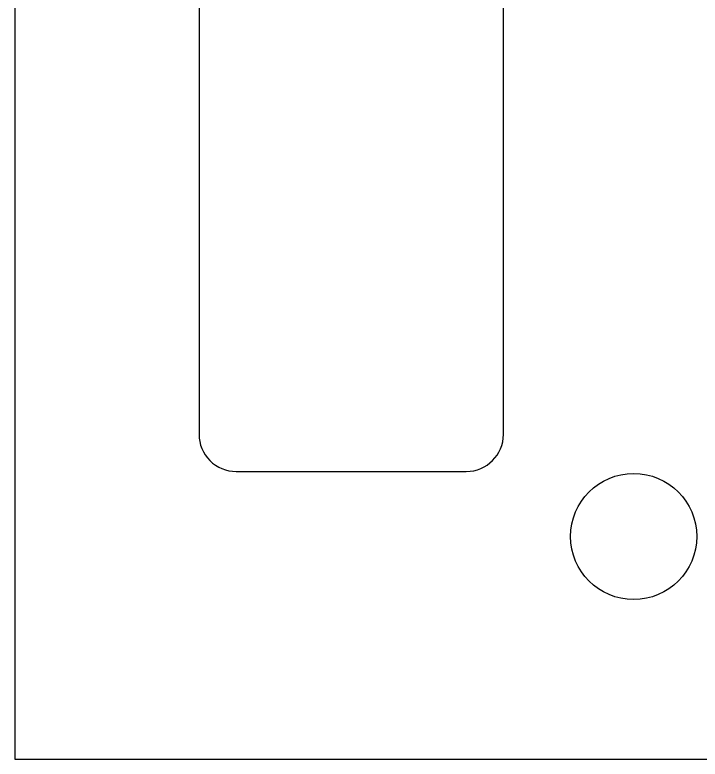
# Model space of a CAD drawing. Header units: millimetres. Extents: x -18 to 18, y -61 to 61.
# Drawn here: x -18.5 to -0.04, y -61 to -40.94 of the extents above; entities that cross this region are included whole.
import ezdxf

# ---------------------------------------------------------------- set-up
doc = ezdxf.new("R2010")
doc.units = ezdxf.units.MM
doc.header["$MEASUREMENT"] = 0
doc.layers.add('Layer 1', color=7, linetype='Continuous')

msp = doc.modelspace()

# ---------------------------------------------------------------- linework, layer by layer
at = {"layer": 'Layer 1', "lineweight": 25}
for points in [[(-18.5, 61), (-18.5, 61), (-18.5, -61), (-18.5, -61)], [(-13.5385, -21.3534), (-13.5385, -21.3534), (-13.5385, -52.2452), (-13.5385, -52.2452)], [(-5.3373, -52.2452), (-5.3373, -52.2452), (-5.3373, -21.3534), (-5.3373, -21.3534)], [(-6.3373, -53.2452), (-5.785, -53.2452), (-5.3373, -52.7975), (-5.3373, -52.2452)], [(-12.5385, -53.2452), (-12.5385, -53.2452), (-6.3373, -53.2452), (-6.3373, -53.2452)], [(-18.5, -61), (-18.5, -61), (7.6716, -61), (7.6716, -61)]]:
    msp.add_open_spline(points, degree=3, dxfattribs=at)
for points, knots in [([(-13.5385, -52.2452), (-13.5385, -52.5104), (-13.4332, -52.7647), (-13.2456, -52.9523), (-13.2456, -52.9523), (-13.0581, -53.1398), (-12.8037, -53.2452), (-12.5385, -53.2452)], [0, 0, 0, 0, 0.3333333, 0.3333333, 0.3333333, 0.3333333, 1, 1, 1, 1]), ([(-0.1284, -55), (-0.1284, -54.0611), (-0.8895, -53.3), (-1.8284, -53.3), (-1.8284, -53.3), (-2.7673, -53.3), (-3.5284, -54.0611), (-3.5284, -55), (-3.5284, -55), (-3.5284, -55.9389), (-2.7673, -56.7), (-1.8284, -56.7), (-1.8284, -56.7), (-0.8896, -56.7), (-0.1284, -55.9389), (-0.1284, -55)], [0, 0, 0, 0, 0.2, 0.2, 0.2, 0.2, 0.4, 0.4, 0.4, 0.4, 0.6, 0.6, 0.6, 0.6, 1, 1, 1, 1])]:
    msp.add_open_spline(points, degree=3, knots=knots, dxfattribs=at)

doc.saveas('drawing.dxf')
